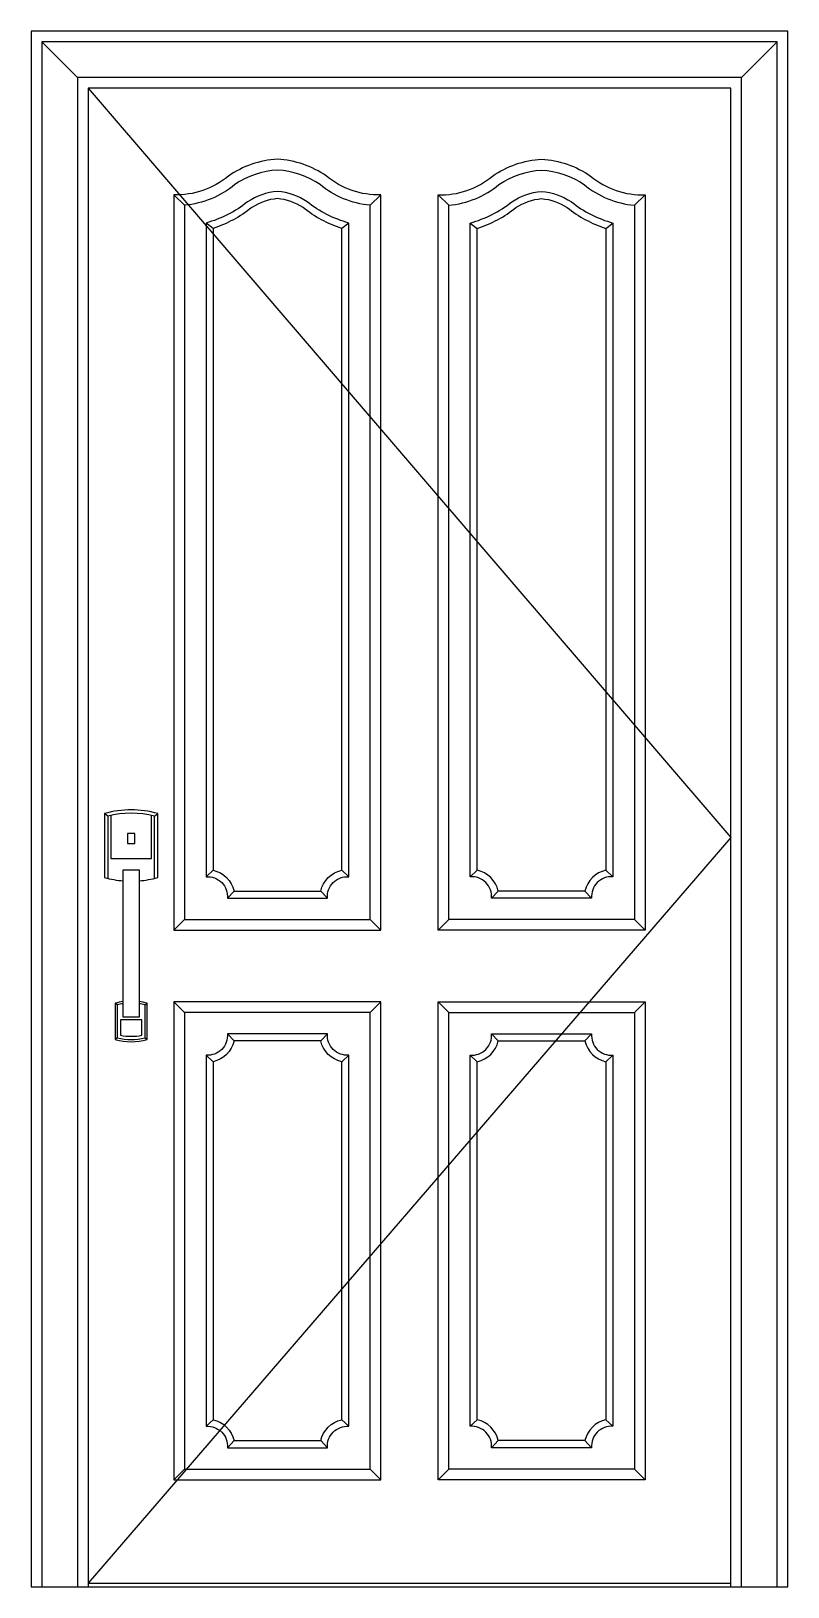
# Model space of a CAD drawing. Header units: metres. Extents: x 0 to 1060, y 0 to 2180.
import ezdxf

# ---------------------------------------------------------------- set-up
doc = ezdxf.new("R2010")
doc.units = ezdxf.units.M
for name, color, linetype in [('2', 2, 'Continuous'), ('3', 3, 'Continuous'), ('4', 4, 'Continuous'), ('7', 7, 'Continuous')]:
    doc.layers.add(name, color=color, linetype=linetype)

msp = doc.modelspace()

# ---------------------------------------------------------------- linework, layer by layer
at = {"layer": '2'}
msp.add_line((0, 0), (1060, 0), dxfattribs=at)
at = {"layer": '3'}
for p, q in [((65, 2115), (15, 2165)), ((995, 2115), (1045, 2165)), ((215, 1935.95), (200, 1950.37)), ((475, 1935.95), (490, 1950.37)), ((585, 1935.95), (570, 1950.37)), ((845, 1935.95), (860, 1950.37)), ((255, 1903.63), (245, 1911.08)), ((445, 1911.08), (435, 1903.63)), ((615, 1911.08), (625, 1903.63)), ((805, 1903.63), (815, 1911.08)), ((107.29, 1080.11), (102.81, 1083.55)), ((172.98, 1080.11), (177.46, 1083.55)), ((255, 1004.23), (245, 995.02)), ((445, 995.02), (435, 1004.23)), ((615, 995.02), (625, 1004.23)), ((805, 1004.23), (815, 995.02)), ((284.21, 975.02), (275, 965.02)), ((415, 965.02), (405.79, 975.02)), ((645, 965.02), (654.21, 975.02)), ((775.79, 975.02), (785, 965.02)), ((215, 935.02), (200, 920.02)), ((490, 920.02), (475, 935.02)), ((570, 920.02), (585, 935.02)), ((845, 935.02), (860, 920.02)), ((120.72, 815.57), (117.74, 817.87)), ((159.54, 815.57), (162.53, 817.87)), ((215, 805.02), (200, 820.02)), ((490, 820.02), (475, 805.02)), ((570, 820.02), (585, 805.02)), ((845, 805.02), (860, 820.02)), ((120.72, 769.4), (117.74, 767.1)), ((159.54, 769.4), (162.53, 767.1)), ((284.21, 765.02), (275, 775.02)), ((415, 775.02), (405.79, 765.02)), ((645, 775.02), (654.21, 765.02)), ((775.79, 765.02), (785, 775.02)), ((255, 735.82), (245, 745.02)), ((445, 745.02), (435, 735.82)), ((615, 745.02), (625, 735.82)), ((805, 735.82), (815, 745.02)), ((255, 234.21), (245, 225)), ((445, 225), (435, 234.21)), ((615, 225), (625, 234.21)), ((805, 234.21), (815, 225)), ((284.21, 205), (275, 195)), ((415, 195), (405.79, 205)), ((645, 195), (654.21, 205)), ((775.79, 205), (785, 195)), ((215, 165), (200, 150)), ((490, 150), (475, 165)), ((570, 150), (585, 165)), ((845, 165), (860, 150)), ((80, 5), (980, 5))]:
    msp.add_line(p, q, dxfattribs=at)
for points in [[(1045, 0), (1045, 2165), (15, 2165), (15, 0)], [(995, 0), (995, 2115), (65, 2115), (65, 0)], [(80, 2100), (980, 1050), (80, 5)], [(111.76, 1081.16), (111.76, 1020.44), (168.5, 1020.44), (168.5, 1081.16)]]:
    msp.add_lwpolyline(points, dxfattribs=at)
for points in [[(215, 935.02), (475, 935.02), (475, 1935.95, -0.15), (404.65, 1964.88, 0.14), (345, 1985.34, 0.14), (285.35, 1964.88, -0.15), (215, 1935.95)], [(845, 935.02), (585, 935.02), (585, 1935.95, 0.15), (655.35, 1964.88, -0.14), (715, 1985.34, -0.14), (774.65, 1964.88, 0.15), (845, 1935.95)], [(245, 1911.08), (245, 995.02, -0.46), (275, 965.02), (415, 965.02, -0.46), (445, 995.02), (445, 1911.08, -0.1), (386.76, 1940.77, 0.13), (345, 1955.28, 0.13), (303.24, 1940.77, -0.1)], [(815, 1911.08), (815, 995.02, 0.46), (785, 965.02), (645, 965.02, 0.46), (615, 995.02), (615, 1911.08, 0.1), (673.24, 1940.77, -0.13), (715, 1955.28, -0.13), (756.76, 1940.77, 0.1)], [(155.06, 794.72), (125.2, 794.72), (125.2, 772.98, 0.1), (155.06, 772.98), (155.06, 794.72)], [(245, 225, -0.46), (275, 195), (415, 195, -0.46), (445, 225), (445, 745.02, -0.46), (415, 775.02), (275, 775.02, -0.46), (245, 745.02)], [(815, 225, 0.46), (785, 195), (645, 195, 0.46), (615, 225), (615, 745.02, 0.46), (645, 775.02), (785, 775.02, 0.46), (815, 745.02)]]:
    msp.add_lwpolyline(points, format="xyb", close=True, dxfattribs=at)
for points in [[(172.98, 992.79), (172.98, 1080.11, 0.12), (107.29, 1080.11), (107.29, 992.79)], [(128.93, 817.17, 0.03), (120.72, 815.57), (120.72, 769.4, 0.12), (159.54, 769.4), (159.54, 815.57, 0.03), (151.33, 817.17)]]:
    msp.add_lwpolyline(points, format="xyb", dxfattribs=at)
for points in [[(215, 165), (475, 165), (475, 805.02), (215, 805.02)], [(845, 165), (585, 165), (585, 805.02), (845, 805.02)]]:
    msp.add_lwpolyline(points, close=True, dxfattribs=at)
at = {"layer": '4'}
msp.add_lwpolyline([(1060, 0), (1060, 2180), (0, 2180), (0, 0)], dxfattribs=at)
at = {"layer": '7'}
msp.add_lwpolyline([(980, 0), (980, 2100), (80, 2100), (80, 0)], dxfattribs=at)
for points in [[(200, 920.02), (490, 920.02), (490, 1950.37, -0.18), (413.69, 1976.87, 0.14), (345, 2000.37, 0.14), (276.31, 1976.87, -0.18), (200, 1950.37)], [(860, 920.02), (570, 920.02), (570, 1950.37, 0.18), (646.31, 1976.87, -0.14), (715, 2000.37, -0.14), (783.69, 1976.87, 0.18), (860, 1950.37)], [(255, 1903.63), (255, 1004.23, -0.29), (284.21, 975.02), (405.79, 975.02, -0.29), (435, 1004.23), (435, 1903.63, -0.09), (380.85, 1932.69, 0.13), (345, 1945.24, 0.13), (309.15, 1932.69, -0.09)], [(805, 1903.63), (805, 1004.23, 0.29), (775.79, 975.02), (654.21, 975.02, 0.29), (625, 1004.23), (625, 1903.63, 0.09), (679.15, 1932.69, -0.13), (715, 1945.24, -0.13), (750.85, 1932.69, 0.09)], [(255, 234.21, -0.29), (284.21, 205), (405.79, 205, -0.29), (435, 234.21), (435, 735.82, -0.29), (405.79, 765.02), (284.21, 765.02, -0.29), (255, 735.82)], [(805, 234.21, 0.29), (775.79, 205), (654.21, 205, 0.29), (625, 234.21), (625, 735.82, 0.29), (654.21, 765.02), (775.79, 765.02, 0.29), (805, 735.82)]]:
    msp.add_lwpolyline(points, format="xyb", close=True, dxfattribs=at)
for points in [[(151.33, 989.3, 0.05), (177.46, 993.97), (177.46, 1083.55, 0.14), (102.81, 1083.55), (102.81, 993.97, 0.05), (128.93, 989.3, 0.05)], [(128.93, 820.18, 0.03), (117.74, 817.87), (117.74, 767.1, 0.14), (162.53, 767.1), (162.53, 817.87, 0.03), (151.33, 820.18)]]:
    msp.add_lwpolyline(points, format="xyb", dxfattribs=at)
for points in [[(135.21, 1041.79), (145.05, 1041.79), (145.05, 1055.83), (135.21, 1055.83)], [(128.93, 798.26), (128.93, 1004.53), (151.33, 1004.53), (151.33, 798.26)], [(200, 150), (490, 150), (490, 820.02), (200, 820.02)], [(860, 150), (570, 150), (570, 820.02), (860, 820.02)]]:
    msp.add_lwpolyline(points, close=True, dxfattribs=at)

doc.saveas('drawing.dxf')
